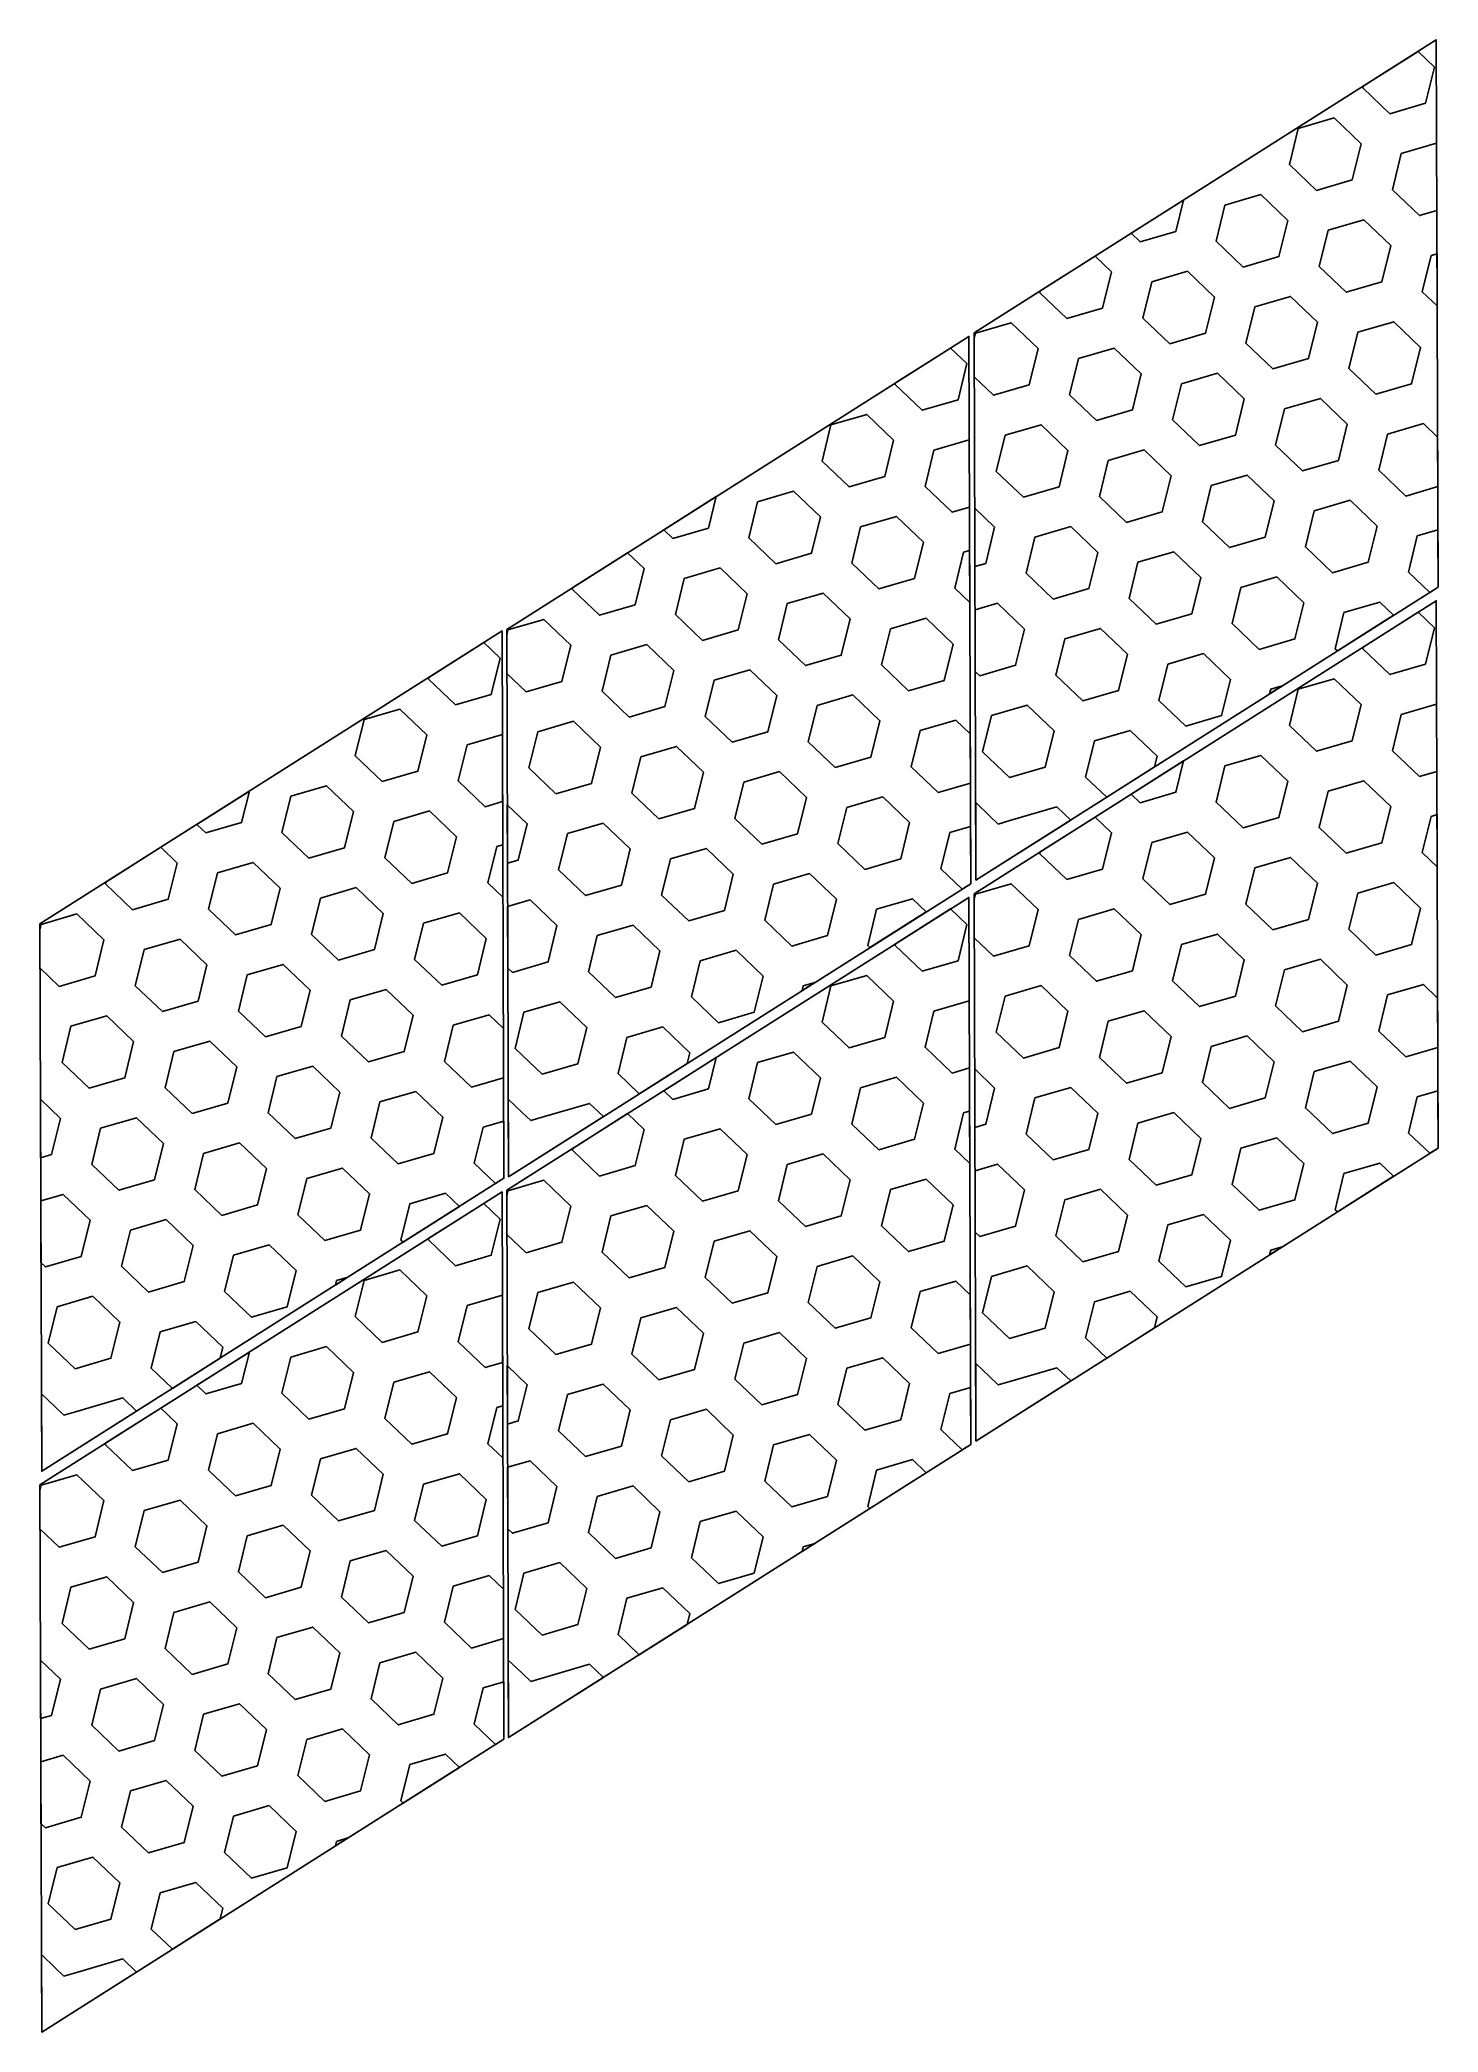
# Model space of a CAD drawing. Extents: x 8 to 583, y 0 to 820.
import ezdxf

# ---------------------------------------------------------------- set-up
doc = ezdxf.new("R2010")
doc.units = 0
doc.layers.add('Layer_1', color=7, linetype='CONTINUOUS')

msp = doc.modelspace()

# ---------------------------------------------------------------- linework, layer by layer
at = {"layer": 'Layer_1', "color": 1}
for points in [[(392.558192, 699.23486), (582.733704, 819.771924), (583.490776, 594.615844), (393.315264, 474.07878), (392.558192, 699.23486)], [(200.22516, 577.208428), (390.400664, 697.745492), (391.157736, 472.589412), (200.982232, 352.052348), (200.22516, 577.208428)], [(392.558192, 468.49238), (582.733704, 589.029444), (583.490776, 363.873364), (393.315264, 243.3363), (392.558192, 468.49238)], [(8.141731, 456.040308), (198.31724, 576.577372), (199.074312, 351.421292), (8.898802, 230.884228), (8.141731, 456.040308)], [(200.225152, 346.465948), (390.400664, 467.003012), (391.157736, 241.846932), (200.982224, 121.309868), (200.225152, 346.465948)], [(8.141731, 225.297836), (198.31724, 345.834892), (199.074312, 120.678812), (8.898802, 0.141764), (8.141731, 225.297836)]]:
    msp.add_lwpolyline(points, dxfattribs=at)
at = {"layer": 'Layer_1', "color": 5}
for points in [[(575.217296, 815.015695), (552.605256, 800.67688), (552.444496, 799.978825), (563.581152, 789.401672), (578.267672, 793.690748), (581.93752, 808.592017), (575.217296, 815.015695), (575.217296, 815.015695)], [(525.941232, 783.357665), (522.302392, 768.439406), (533.415048, 757.855244), (548.101568, 762.144321), (551.771416, 777.04559), (540.699744, 787.667765), (525.941232, 783.357665), (525.941232, 783.357665)], [(568.326824, 772.973311), (564.680976, 758.079052), (575.80064, 747.470892), (582.97592, 749.566372), (582.86936, 777.220337), (568.326824, 772.973311), (568.326824, 772.973311)], [(495.782144, 751.787244), (492.136288, 736.89298), (503.25596, 726.28482), (517.942472, 730.5739), (521.62932, 745.506172), (510.540656, 756.09734), (495.782144, 751.787244), (495.782144, 751.787244)], [(478.764424, 753.875364), (457.158144, 740.194892), (460.870368, 736.669172), (475.58088, 740.96526), (478.764424, 753.875364), (478.764424, 753.875364)], [(538.184728, 741.433892), (534.54588, 726.515636), (545.658536, 715.931476), (560.345056, 720.220548), (564.014904, 735.12182), (552.91924, 745.736988), (538.184728, 741.433892), (538.184728, 741.433892)], [(442.3264, 730.784764), (419.779336, 716.490972), (419.591608, 715.706908), (430.711272, 705.098748), (445.421792, 709.394836), (449.084632, 724.3201), (442.3264, 730.784764), (442.3264, 730.784764)], [(580.570312, 731.04954), (576.924464, 716.155276), (583.088488, 710.298412), (583.018088, 731.764388), (580.570328, 731.04954), (580.570312, 731.04954)], [(465.64004, 720.24782), (462.0012, 705.329564), (473.113856, 694.745404), (487.800376, 699.034476), (491.470224, 713.935748), (480.398552, 724.557924), (465.64004, 720.24782), (465.64004, 720.24782)], [(508.018624, 709.887468), (504.379776, 694.969212), (515.49244, 684.385052), (530.202952, 688.681132), (533.872808, 703.582404), (522.777136, 714.197564), (508.018624, 709.887468), (508.018624, 709.887468)], [(393.09536, 699.061756), (392.56912, 696.850572), (392.60256, 681.12958), (400.569176, 673.559332), (415.255696, 677.848412), (418.925552, 692.749676), (407.82988, 703.364844), (393.095368, 699.061756), (393.09536, 699.061756)], [(550.428216, 699.510124), (546.78236, 684.61586), (557.902024, 674.0077), (572.588544, 678.29678), (576.251384, 693.222044), (565.18672, 703.82022), (550.428216, 699.510124), (550.428216, 699.510124)], [(382.884264, 692.98926), (360.272216, 678.650452), (360.111456, 677.952396), (371.248112, 667.375244), (385.934632, 671.664316), (389.60448, 686.565588), (382.884264, 692.98926), (382.884264, 692.98926)], [(435.480952, 688.677396), (431.835096, 673.78314), (442.971752, 663.205988), (457.658272, 667.49506), (461.32812, 682.396332), (450.239464, 692.9875), (435.480952, 688.677396), (435.480952, 688.677396)], [(477.883528, 678.324052), (474.23768, 663.429788), (485.357344, 652.821636), (500.067856, 657.117716), (503.730704, 672.04298), (492.64204, 682.634148), (477.883528, 678.324052), (477.883528, 678.324052)], [(520.262112, 667.963692), (516.623264, 653.045436), (527.735928, 642.461276), (542.422448, 646.750356), (546.116296, 661.658628), (535.020624, 672.273796), (520.262112, 667.963692), (520.262112, 667.963692)], [(333.6082, 661.331236), (329.969352, 646.412972), (341.082008, 635.828812), (355.768528, 640.117892), (359.438384, 655.019156), (348.366712, 665.641332), (333.6082, 661.331236), (333.6082, 661.331236)], [(405.338848, 657.13798), (401.692992, 642.243724), (412.812664, 631.635564), (427.499176, 635.924636), (431.162024, 650.849908), (420.09736, 661.448084), (405.338848, 657.13798), (405.338848, 657.13798)], [(562.664696, 657.610348), (559.025848, 642.692092), (570.138504, 632.107932), (583.337176, 635.962492), (583.287176, 656.288476), (577.399232, 661.913444), (562.66472, 657.610348), (562.664696, 657.610348)], [(375.993792, 650.946876), (372.347936, 636.05262), (383.4676, 625.44446), (390.64288, 627.53994), (390.53632, 655.193908), (375.993792, 650.946876), (375.993792, 650.946876)], [(447.717432, 646.777628), (444.078584, 631.859364), (455.19124, 621.275204), (469.90176, 625.571292), (473.571608, 640.472556), (462.475944, 651.087724), (447.717432, 646.777628), (447.717432, 646.777628)], [(490.120008, 636.424276), (486.481168, 621.50602), (497.593824, 610.92186), (512.280344, 615.210932), (515.950192, 630.112204), (504.87852, 640.73438), (490.120008, 636.424276), (490.120008, 636.424276)], [(286.431384, 631.848932), (264.825112, 618.16846), (268.537328, 614.64274), (283.247848, 618.938828), (286.431384, 631.848932), (286.431384, 631.848932)], [(303.449104, 629.760812), (299.803256, 614.866548), (310.92292, 604.258388), (325.60944, 608.547468), (329.29628, 623.47974), (318.207616, 634.070908), (303.449104, 629.760812), (303.449104, 629.760812)], [(345.851688, 619.40746), (342.21284, 604.489204), (353.325496, 593.905044), (368.012016, 598.194116), (371.681872, 613.095388), (360.5862, 623.710556), (345.851688, 619.40746), (345.851688, 619.40746)], [(392.794208, 627.143644), (392.869568, 603.074668), (397.33312, 604.378212), (401.002968, 619.279484), (392.794248, 627.143644), (392.794208, 627.143644)], [(532.5056, 626.039924), (528.859744, 611.14566), (539.979416, 600.537508), (554.689928, 604.833588), (558.352776, 619.758852), (547.264112, 630.350028), (532.5056, 626.039924), (532.5056, 626.039924)], [(417.575328, 615.238204), (413.93648, 600.319948), (425.049144, 589.735788), (439.735656, 594.02486), (443.405512, 608.926132), (432.30984, 619.5413), (417.575328, 615.238204), (417.575328, 615.238204)], [(574.908184, 615.68658), (571.262328, 600.792316), (580.030216, 592.440348), (583.482464, 594.62054), (583.403344, 618.167516), (574.9082, 615.68658), (574.908184, 615.68658)], [(249.99336, 608.758332), (227.446296, 594.46454), (227.258568, 593.680476), (238.37824, 583.072316), (253.088752, 587.368404), (256.751592, 602.293668), (249.99336, 608.758332), (249.99336, 608.758332)], [(388.23728, 609.023108), (384.591424, 594.128844), (390.755448, 588.27198), (390.685048, 609.737956), (388.237296, 609.023108), (388.23728, 609.023108)], [(459.96092, 604.853852), (456.315064, 589.959596), (467.458728, 579.358444), (482.145248, 583.647516), (485.808088, 598.572788), (474.719432, 609.163956), (459.96092, 604.853852), (459.96092, 604.853852)], [(273.307, 598.221388), (269.66816, 583.303132), (280.780816, 572.718972), (295.467336, 577.008044), (299.137184, 591.909316), (288.065512, 602.531492), (273.307, 598.221388), (273.307, 598.221388)], [(502.363496, 594.500508), (498.717648, 579.606244), (509.837312, 568.998084), (524.547824, 573.294172), (528.210672, 588.219436), (517.122008, 598.810604), (502.363496, 594.500508), (502.363496, 594.500508)], [(315.685584, 587.861036), (312.046744, 572.94278), (323.1594, 562.35862), (337.869912, 566.6547), (341.539768, 581.555972), (330.444096, 592.171132), (315.685584, 587.861036), (315.685584, 587.861036)], [(392.93568, 585.279692), (393.01844, 559.936716), (394.890048, 558.165364), (409.600568, 562.461452), (413.263408, 577.386716), (402.174744, 587.977884), (392.93568, 585.279692), (392.93568, 585.279692)], [(544.74208, 584.140148), (541.103232, 569.221892), (542.035536, 568.348212), (565.174464, 583.023212), (559.500592, 588.450252), (544.74208, 584.140148), (544.74208, 584.140148)], [(575.217296, 584.273212), (552.605256, 569.934404), (552.444496, 569.236348), (563.581152, 558.659196), (578.267672, 562.948268), (581.93752, 577.84954), (575.217296, 584.273212), (575.217296, 584.273212)], [(200.76232, 577.035324), (200.236088, 574.82414), (200.269528, 559.103148), (208.236144, 551.5329), (222.922664, 555.82198), (226.592512, 570.723244), (215.49684, 581.338412), (200.762328, 577.035324), (200.76232, 577.035324)], [(358.095176, 577.483692), (354.44932, 562.589428), (365.568992, 551.981268), (380.255504, 556.270348), (383.918352, 571.195612), (372.853688, 581.793788), (358.095176, 577.483692), (358.095176, 577.483692)], [(429.818816, 573.314436), (426.17296, 558.420172), (437.292632, 547.81202), (451.979144, 552.101092), (455.641992, 567.026356), (444.577328, 577.62454), (429.818816, 573.314436), (429.818816, 573.314436)], [(190.800832, 571.82114), (168.188792, 557.482332), (168.028032, 556.784276), (179.164688, 546.207124), (193.851208, 550.496196), (197.521056, 565.397468), (190.800832, 571.82114), (190.800832, 571.82114)], [(243.147912, 566.650964), (239.502056, 551.756708), (250.638712, 541.179556), (265.325232, 545.468628), (268.99508, 560.3699), (257.906424, 570.961068), (243.147912, 566.650964), (243.147912, 566.650964)], [(472.1974, 562.954076), (468.558552, 548.03582), (479.671208, 537.45166), (494.381728, 541.747748), (498.051576, 556.649012), (486.955912, 567.26418), (472.1974, 562.954076), (472.1974, 562.954076)], [(285.550496, 556.29762), (281.90464, 541.403356), (293.024304, 530.795204), (307.734824, 535.091284), (311.397664, 550.016548), (300.309, 560.607716), (285.550496, 556.29762), (285.550496, 556.29762)], [(327.929072, 545.93726), (324.290232, 531.019004), (335.402888, 520.434844), (350.089408, 524.723924), (353.783256, 539.632196), (342.687584, 550.247364), (327.929072, 545.93726), (327.929072, 545.93726)], [(514.606984, 552.576732), (514.147648, 550.67158), (519.334512, 553.957372), (514.606984, 552.576732), (514.606984, 552.576732)], [(525.941232, 552.615188), (522.302392, 537.696924), (533.415048, 527.112764), (548.101568, 531.401844), (551.771416, 546.303108), (540.699744, 556.925284), (525.941232, 552.615188), (525.941232, 552.615188)], [(141.524768, 540.163116), (137.885928, 525.244852), (148.998584, 514.660692), (163.685104, 518.949772), (167.354952, 533.851036), (156.28328, 544.473212), (141.524768, 540.163116), (141.524768, 540.163116)], [(399.652712, 541.768012), (396.013872, 526.849748), (407.126528, 516.265588), (421.813048, 520.554668), (425.482896, 535.455932), (414.411224, 546.078108), (399.652712, 541.768012), (399.652712, 541.768012)], [(568.326824, 542.230828), (564.680976, 527.336572), (575.80064, 516.728412), (582.97592, 518.823892), (582.86936, 546.47786), (568.326824, 542.230828), (568.326824, 542.230828)], [(183.91036, 529.778756), (180.264512, 514.8845), (191.384176, 504.27634), (198.559456, 506.37182), (198.452896, 534.025788), (183.91036, 529.778756), (183.91036, 529.778756)], [(213.005808, 535.111548), (209.35996, 520.217292), (220.479624, 509.609132), (235.166144, 513.898204), (238.828984, 528.823476), (227.76432, 539.421652), (213.005808, 535.111548), (213.005808, 535.111548)], [(370.331656, 535.583916), (366.692808, 520.66566), (377.805472, 510.0815), (391.004136, 513.93606), (390.954136, 534.262044), (385.066192, 539.887012), (370.33168, 535.583916), (370.331656, 535.583916)], [(442.062304, 531.390668), (438.416448, 516.496404), (447.122336, 508.178372), (466.792008, 520.642252), (467.88548, 525.102588), (456.796816, 535.693756), (442.062304, 531.390668), (442.062304, 531.390668)], [(255.384392, 524.751196), (251.745544, 509.832932), (262.858208, 499.248772), (277.56872, 503.54486), (281.238576, 518.446124), (270.142904, 529.061292), (255.384392, 524.751196), (255.384392, 524.751196)], [(495.782144, 521.044764), (492.136288, 506.1505), (503.25596, 495.54234), (517.942472, 499.83142), (521.62932, 514.763692), (510.540656, 525.35486), (495.782144, 521.044764), (495.782144, 521.044764)], [(297.786976, 514.397844), (294.148128, 499.479588), (305.260784, 488.895428), (319.947304, 493.1845), (323.617152, 508.085772), (312.54548, 518.707948), (297.786976, 514.397844), (297.786976, 514.397844)], [(478.764424, 523.132884), (457.158144, 509.452412), (460.870368, 505.926692), (475.58088, 510.22278), (478.764424, 523.132884), (478.764424, 523.132884)], [(94.34796, 510.680812), (72.741684, 497.00034), (76.453902, 493.47462), (91.164416, 497.770708), (94.34796, 510.680812), (94.34796, 510.680812)], [(111.36568, 508.592692), (107.719824, 493.698428), (118.839496, 483.090268), (133.526008, 487.379348), (137.212856, 502.31162), (126.124192, 512.902788), (111.36568, 508.592692), (111.36568, 508.592692)], [(340.17256, 504.013492), (336.526712, 489.119228), (347.646376, 478.511076), (362.356896, 482.807156), (366.019736, 497.73242), (354.931072, 508.323596), (340.17256, 504.013492), (340.17256, 504.013492)], [(538.184728, 510.691412), (534.54588, 495.773156), (545.658536, 485.188996), (560.345056, 489.478068), (564.014904, 504.37934), (552.91924, 514.994508), (538.184728, 510.691412), (538.184728, 510.691412)], [(153.768264, 498.23934), (150.129416, 483.321084), (161.242072, 472.736924), (175.928592, 477.025996), (179.59844, 491.927268), (168.502776, 502.542436), (153.768264, 498.23934), (153.768264, 498.23934)], [(200.461176, 505.117212), (200.536456, 481.048236), (205.000008, 482.35178), (208.669856, 497.253052), (200.461144, 505.117212), (200.461176, 505.117212)], [(393.220072, 506.005788), (393.324096, 474.07986), (432.331552, 498.80634), (426.65768, 504.23338), (407.19564, 498.549652), (402.46812, 497.16902), (398.893952, 500.578748), (393.220072, 506.005788), (393.220072, 506.005788)], [(442.3264, 500.042284), (419.779336, 485.748492), (419.591608, 484.964428), (430.711272, 474.356268), (445.421792, 478.652356), (449.084632, 493.57762), (442.3264, 500.042284), (442.3264, 500.042284)], [(580.570312, 500.30706), (576.924464, 485.412796), (583.088488, 479.555932), (583.018088, 501.021908), (580.570328, 500.30706), (580.570312, 500.30706)], [(225.242288, 493.211772), (221.603448, 478.293516), (232.716104, 467.709356), (247.402624, 471.998428), (251.072472, 486.8997), (239.9768, 497.514868), (225.242288, 493.211772), (225.242288, 493.211772)], [(382.575144, 493.660148), (378.929288, 478.765884), (387.697176, 470.413916), (391.149424, 472.594108), (391.070304, 496.141084), (382.57516, 493.660148), (382.575144, 493.660148)], [(465.64004, 489.50534), (462.0012, 474.587084), (473.113856, 464.002924), (487.800376, 468.291996), (491.470224, 483.193268), (480.398552, 493.815444), (465.64004, 489.50534), (465.64004, 489.50534)], [(57.909935, 487.590212), (35.362873, 473.29642), (35.175144, 472.512356), (46.29481, 461.904196), (61.005326, 466.200284), (64.66817, 481.125548), (57.909935, 487.590212), (57.909935, 487.590212)], [(196.153848, 487.854988), (192.508, 472.960724), (198.672024, 467.10386), (198.601624, 488.569836), (196.153864, 487.854988), (196.153848, 487.854988)], [(267.62788, 482.82742), (263.982024, 467.933164), (275.125688, 457.332012), (289.812208, 461.621084), (293.475056, 476.546356), (282.386392, 487.137524), (267.62788, 482.82742), (267.62788, 482.82742)], [(81.223576, 477.053268), (77.584733, 462.135012), (88.697392, 451.550852), (103.383912, 455.839924), (107.05376, 470.741196), (95.982088, 481.363372), (81.223576, 477.053268), (81.223576, 477.053268)], [(310.030464, 472.474076), (306.384608, 457.579812), (317.504272, 446.971652), (332.214792, 451.26774), (335.877632, 466.193004), (324.788968, 476.784172), (310.030464, 472.474076), (310.030464, 472.474076)], [(508.018624, 479.144988), (504.379776, 464.226732), (515.49244, 453.642572), (530.202952, 457.938652), (533.872808, 472.839924), (522.777136, 483.455084), (508.018624, 479.144988), (508.018624, 479.144988)], [(123.60216, 466.692916), (119.963312, 451.77466), (131.075976, 441.1905), (145.786488, 445.48658), (149.456344, 460.387852), (138.360672, 471.003012), (123.60216, 466.692916), (123.60216, 466.692916)], [(393.09536, 468.319276), (392.56912, 466.108092), (392.60256, 450.3871), (400.569176, 442.816852), (415.255696, 447.105932), (418.925552, 462.007196), (407.82988, 472.622364), (393.095368, 468.319276), (393.09536, 468.319276)], [(550.428216, 468.767644), (546.78236, 453.87338), (557.902024, 443.26522), (572.588544, 447.5543), (576.251384, 462.479564), (565.18672, 473.07774), (550.428216, 468.767644), (550.428216, 468.767644)], [(8.678894, 455.867204), (8.152658, 453.65602), (8.18609, 437.935028), (16.152707, 430.36478), (30.839226, 434.65386), (34.509077, 449.555124), (23.413407, 460.170292), (8.678894, 455.867204), (8.678894, 455.867204)], [(166.011752, 456.315572), (162.365896, 441.421308), (173.48556, 430.813148), (188.17208, 435.102228), (191.83492, 450.027492), (180.770256, 460.625668), (166.011752, 456.315572), (166.011752, 456.315572)], [(200.60264, 463.25326), (200.6854, 437.910284), (202.557008, 436.138932), (217.267528, 440.43502), (220.930368, 455.360284), (209.841712, 465.951452), (200.60264, 463.25326), (200.60264, 463.25326)], [(352.40904, 462.113716), (348.7702, 447.19546), (349.702504, 446.32178), (372.841432, 460.99678), (367.167552, 466.42382), (352.40904, 462.113716), (352.40904, 462.113716)], [(382.884256, 462.24678), (360.272208, 447.907972), (360.111456, 447.209916), (371.248112, 436.632764), (385.934624, 440.921836), (389.60448, 455.823108), (382.884256, 462.24678), (382.884256, 462.24678)], [(435.480952, 457.934916), (431.835096, 443.04066), (442.971752, 432.463508), (457.658272, 436.75258), (461.32812, 451.653852), (450.239464, 462.24502), (435.480952, 457.934916), (435.480952, 457.934916)], [(237.485776, 451.288004), (233.839928, 436.39374), (244.959592, 425.785588), (259.646112, 430.07466), (263.308952, 444.999924), (252.244288, 455.598108), (237.485776, 451.288004), (237.485776, 451.288004)], [(477.883528, 447.581572), (474.23768, 432.687308), (485.357344, 422.079156), (500.067856, 426.375236), (503.730704, 441.3005), (492.64204, 451.891668), (477.883528, 447.581572), (477.883528, 447.581572)], [(51.064486, 445.482844), (47.418632, 430.588588), (58.555288, 420.011436), (73.241806, 424.300508), (76.911658, 439.20178), (65.822997, 449.792948), (51.064486, 445.482844), (51.064486, 445.482844)], [(279.86436, 440.927644), (276.225512, 426.009388), (287.338176, 415.425228), (302.048688, 419.721316), (305.718544, 434.62258), (294.622872, 445.237748), (279.86436, 440.927644), (279.86436, 440.927644)], [(93.467064, 435.1295), (89.821216, 420.235236), (100.94088, 409.627084), (115.651392, 413.923164), (119.31424, 428.848428), (108.225576, 439.439596), (93.467064, 435.1295), (93.467064, 435.1295)], [(333.608192, 430.588756), (329.969352, 415.670492), (341.082008, 405.086332), (355.768528, 409.375412), (359.438376, 424.276676), (348.366704, 434.898852), (333.608192, 430.588756), (333.608192, 430.588756)], [(520.262112, 437.221212), (516.623264, 422.302956), (527.735928, 411.718796), (542.422448, 416.007876), (546.116296, 430.916148), (535.020624, 441.531316), (520.262112, 437.221212), (520.262112, 437.221212)], [(135.845648, 424.76914), (132.2068, 409.850884), (143.319464, 399.266724), (158.005984, 403.555804), (161.699832, 418.464076), (150.60416, 429.079244), (135.845648, 424.76914), (135.845648, 424.76914)], [(322.273952, 430.5503), (321.814608, 428.645148), (327.001472, 431.93094), (322.273952, 430.5503), (322.273952, 430.5503)], [(405.338848, 426.3955), (401.692992, 411.501244), (412.812664, 400.893084), (427.499176, 405.182156), (431.162024, 420.107428), (420.09736, 430.705604), (405.338848, 426.3955), (405.338848, 426.3955)], [(562.664696, 426.867868), (559.025848, 411.949612), (570.138504, 401.365452), (583.337176, 405.220012), (583.287176, 425.545996), (577.399232, 431.170964), (562.66472, 426.867868), (562.664696, 426.867868)], [(20.922383, 413.943428), (17.27653, 399.049172), (28.396196, 388.441012), (43.082715, 392.730084), (46.745558, 407.655356), (35.680894, 418.253532), (20.922383, 413.943428), (20.922383, 413.943428)], [(178.248232, 414.415796), (174.609384, 399.49754), (185.72204, 388.91338), (198.920712, 392.76794), (198.870712, 413.093924), (192.982768, 418.718892), (178.248256, 414.415796), (178.248232, 414.415796)], [(207.31968, 419.74158), (203.680832, 404.823316), (214.793488, 394.239156), (229.480008, 398.528236), (233.149864, 413.4295), (222.078192, 424.051676), (207.31968, 419.74158), (207.31968, 419.74158)], [(375.993784, 420.204396), (372.347936, 405.31014), (383.4676, 394.70198), (390.642872, 396.79746), (390.53632, 424.451428), (375.993784, 420.204396), (375.993784, 420.204396)], [(447.717432, 416.035148), (444.078584, 401.116884), (455.19124, 390.532724), (469.90176, 394.828812), (473.571608, 409.730076), (462.475944, 420.345244), (447.717432, 416.035148), (447.717432, 416.035148)], [(249.729264, 409.364236), (246.083416, 394.469972), (254.789296, 386.15194), (274.458968, 398.61582), (275.55244, 403.076156), (264.463776, 413.667324), (249.729264, 409.364236), (249.729264, 409.364236)], [(490.120008, 405.681796), (486.481168, 390.76354), (497.593824, 380.17938), (512.280344, 384.468452), (515.950192, 399.369724), (504.87852, 409.9919), (490.120008, 405.681796), (490.120008, 405.681796)], [(63.300966, 403.583076), (59.662121, 388.664812), (70.774779, 378.080652), (85.485296, 382.37674), (89.155144, 397.278004), (78.059477, 407.893172), (63.300966, 403.583076), (63.300966, 403.583076)], [(303.449104, 399.018332), (299.803248, 384.124068), (310.92292, 373.515908), (325.609432, 377.804988), (329.296272, 392.73726), (318.207616, 403.328428), (303.449104, 399.018332), (303.449104, 399.018332)], [(105.703544, 393.229724), (102.064704, 378.311468), (113.17736, 367.727308), (127.86388, 372.01638), (131.533728, 386.917652), (120.462056, 397.539828), (105.703544, 393.229724), (105.703544, 393.229724)], [(286.431384, 401.106452), (264.825104, 387.42598), (268.537328, 383.90026), (283.24784, 388.196348), (286.431384, 401.106452), (286.431384, 401.106452)], [(392.794208, 396.401164), (392.869568, 372.332188), (397.33312, 373.635732), (401.002968, 388.537004), (392.794248, 396.401164), (392.794208, 396.401164)], [(532.5056, 395.297444), (528.859744, 380.40318), (539.979416, 369.795028), (554.689928, 374.091108), (558.352776, 389.016372), (547.264112, 399.607548), (532.5056, 395.297444), (532.5056, 395.297444)], [(148.089136, 382.845372), (144.44328, 367.951108), (155.562952, 357.342956), (170.273464, 361.639036), (173.936312, 376.5643), (162.847648, 387.155476), (148.089136, 382.845372), (148.089136, 382.845372)], [(345.85168, 388.66498), (342.21284, 373.746724), (353.325496, 363.162564), (368.012016, 367.451636), (371.681864, 382.352908), (360.5862, 392.968076), (345.85168, 388.66498), (345.85168, 388.66498)], [(417.575328, 384.495724), (413.93648, 369.577468), (425.049144, 358.993308), (439.735656, 363.28238), (443.405512, 378.183652), (432.30984, 388.79882), (417.575328, 384.495724), (417.575328, 384.495724)], [(574.908184, 384.9441), (571.262328, 370.049836), (580.030216, 361.697868), (583.482464, 363.87806), (583.403344, 387.425036), (574.9082, 384.9441), (574.908184, 384.9441)], [(8.377747, 383.949092), (8.453067, 359.880116), (12.916617, 361.18366), (16.586468, 376.084932), (8.37775, 383.949092), (8.377747, 383.949092)], [(200.887032, 383.979356), (200.991056, 352.053428), (239.998512, 376.779908), (234.32464, 382.206948), (214.8626, 376.52322), (210.13508, 375.142588), (206.560912, 378.552316), (200.887032, 383.979356), (200.887032, 383.979356)], [(249.99336, 378.015852), (227.446296, 363.72206), (227.258568, 362.937996), (238.378232, 352.329836), (253.088752, 356.625924), (256.751592, 371.551188), (249.99336, 378.015852), (249.99336, 378.015852)], [(388.237272, 378.280628), (384.591424, 363.386364), (390.755448, 357.5295), (390.685048, 378.995476), (388.237296, 378.280628), (388.237272, 378.280628)], [(459.96092, 374.111372), (456.315064, 359.217116), (467.458728, 348.615964), (482.145248, 352.905036), (485.808088, 367.830308), (474.719432, 378.421476), (459.96092, 374.111372), (459.96092, 374.111372)], [(33.158863, 372.043652), (29.520018, 357.125396), (40.632676, 346.541236), (55.319195, 350.830308), (58.989046, 365.73158), (47.893377, 376.346748), (33.158863, 372.043652), (33.158863, 372.043652)], [(190.49172, 372.492028), (186.845864, 357.597764), (195.613752, 349.245796), (199.066, 351.425988), (198.98688, 374.972964), (190.491736, 372.492028), (190.49172, 372.492028)], [(273.307, 367.478908), (269.668152, 352.560652), (280.780816, 341.976492), (295.467336, 346.265564), (299.137184, 361.166836), (288.065512, 371.789012), (273.307, 367.478908), (273.307, 367.478908)], [(75.544454, 361.6593), (71.898601, 346.765044), (83.042264, 336.163892), (97.728784, 340.452964), (101.391624, 355.378236), (90.302968, 365.969404), (75.544454, 361.6593), (75.544454, 361.6593)], [(315.685584, 357.118556), (312.046736, 342.2003), (323.1594, 331.61614), (337.869912, 335.91222), (341.53976, 350.813492), (330.444096, 361.428652), (315.685584, 357.118556), (315.685584, 357.118556)], [(502.363496, 363.758028), (498.717648, 348.863764), (509.837312, 338.255604), (524.547824, 342.551692), (528.210672, 357.476956), (517.122008, 368.068124), (502.363496, 363.758028), (502.363496, 363.758028)], [(117.947032, 351.305956), (114.301184, 336.411692), (125.420848, 325.803532), (140.13136, 330.09962), (143.794208, 345.024884), (132.705544, 355.616052), (117.947032, 351.305956), (117.947032, 351.305956)], [(392.93568, 354.537212), (393.01844, 329.194236), (394.890048, 327.422884), (409.600568, 331.718972), (413.263408, 346.644236), (402.174744, 357.235404), (392.93568, 354.537212), (392.93568, 354.537212)], [(544.74208, 353.397668), (541.103232, 338.479412), (542.035536, 337.605732), (565.174464, 352.280732), (559.500592, 357.707772), (544.74208, 353.397668), (544.74208, 353.397668)], [(8.519214, 342.08514), (8.601972, 316.742164), (10.473584, 314.970812), (25.184101, 319.2669), (28.846943, 334.192164), (17.758282, 344.783332), (8.519214, 342.08514), (8.519214, 342.08514)], [(160.325616, 340.945596), (156.686768, 326.02734), (157.619072, 325.15366), (180.758, 339.82866), (175.084128, 345.2557), (160.325616, 340.945596), (160.325616, 340.945596)], [(200.76232, 346.292844), (200.23608, 344.08166), (200.26952, 328.360668), (208.236136, 320.79042), (222.922656, 325.0795), (226.592512, 339.980764), (215.49684, 350.595932), (200.762328, 346.292844), (200.76232, 346.292844)], [(358.095168, 346.741212), (354.44932, 331.846948), (365.568984, 321.238788), (380.255504, 325.527868), (383.918344, 340.453132), (372.85368, 351.051308), (358.095168, 346.741212), (358.095168, 346.741212)], [(429.818816, 342.571956), (426.17296, 327.677692), (437.292632, 317.06954), (451.979144, 321.358612), (455.641992, 336.283876), (444.577328, 346.88206), (429.818816, 342.571956), (429.818816, 342.571956)], [(190.800832, 341.078668), (168.188792, 326.739852), (168.028032, 326.041796), (179.164688, 315.464644), (193.851208, 319.753716), (197.521056, 334.654988), (190.800832, 341.078668), (190.800832, 341.078668)], [(243.147912, 335.908484), (239.502056, 321.014228), (250.638712, 310.437076), (265.325232, 314.726148), (268.99508, 329.62742), (257.906424, 340.218588), (243.147912, 335.908484), (243.147912, 335.908484)], [(472.1974, 332.211596), (468.558552, 317.29334), (479.671208, 306.70918), (494.381728, 311.005268), (498.051576, 325.906532), (486.955912, 336.5217), (472.1974, 332.211596), (472.1974, 332.211596)], [(45.402351, 330.119884), (41.756498, 315.22562), (52.876165, 304.617468), (67.562683, 308.90654), (71.225526, 323.831804), (60.160862, 334.429988), (45.402351, 330.119884), (45.402351, 330.119884)], [(285.550488, 325.55514), (281.904632, 310.660876), (293.024304, 300.052724), (307.734816, 304.348804), (311.397664, 319.274068), (300.309, 329.865236), (285.550488, 325.55514), (285.550488, 325.55514)], [(87.780936, 319.759524), (84.142088, 304.841268), (95.254744, 294.257108), (109.965264, 298.553196), (113.635112, 313.45446), (102.539448, 324.069628), (87.780936, 319.759524), (87.780936, 319.759524)], [(514.606984, 321.834252), (514.147648, 319.9291), (519.334512, 323.214892), (514.606984, 321.834252), (514.606984, 321.834252)], [(141.524768, 309.420636), (137.885928, 294.50238), (148.998584, 283.91822), (163.685104, 288.207292), (167.354952, 303.108564), (156.28328, 313.73074), (141.524768, 309.420636), (141.524768, 309.420636)], [(327.929072, 315.19478), (324.290224, 300.276524), (335.402888, 289.692364), (350.0894, 293.981444), (353.783248, 308.889716), (342.687584, 319.504884), (327.929072, 315.19478), (327.929072, 315.19478)], [(399.652712, 311.025532), (396.013872, 296.107268), (407.126528, 285.523108), (421.813048, 289.812188), (425.482896, 304.713452), (414.411224, 315.335628), (399.652712, 311.025532), (399.652712, 311.025532)], [(130.19052, 309.38218), (129.731184, 307.477028), (134.918048, 310.76282), (130.19052, 309.38218), (130.19052, 309.38218)], [(183.91036, 299.036284), (180.264512, 284.14202), (191.384176, 273.53386), (198.559456, 275.62934), (198.452896, 303.283308), (183.91036, 299.036284), (183.91036, 299.036284)], [(213.005808, 304.369068), (209.359952, 289.474812), (220.479616, 278.866652), (235.166136, 283.155724), (238.828984, 298.080996), (227.76432, 308.679172), (213.005808, 304.369068), (213.005808, 304.369068)], [(370.331648, 304.841436), (366.692808, 289.92318), (377.805464, 279.33902), (391.004136, 283.19358), (390.954136, 303.519564), (385.066192, 309.144532), (370.331672, 304.841436), (370.331648, 304.841436)], [(442.062304, 300.648188), (438.416448, 285.753924), (447.122336, 277.435892), (466.792008, 289.899772), (467.88548, 294.360108), (456.796816, 304.951276), (442.062304, 300.648188), (442.062304, 300.648188)], [(15.236251, 298.57346), (11.597406, 283.655196), (22.710064, 273.071036), (37.396583, 277.360116), (41.066434, 292.26138), (29.994762, 302.883556), (15.236251, 298.57346), (15.236251, 298.57346)], [(255.384392, 294.008716), (251.745544, 279.090452), (262.8582, 268.506292), (277.56872, 272.80238), (281.238568, 287.703644), (270.142904, 298.318812), (255.384392, 294.008716), (255.384392, 294.008716)], [(57.645839, 288.196116), (53.999986, 273.301852), (62.705873, 264.98382), (82.375544, 277.4477), (83.469016, 281.908036), (72.380354, 292.499204), (57.645839, 288.196116), (57.645839, 288.196116)], [(297.786968, 283.655364), (294.148128, 268.737108), (305.260784, 258.152948), (319.947304, 262.44202), (323.617152, 277.343292), (312.54548, 287.965468), (297.786968, 283.655364), (297.786968, 283.655364)], [(94.34796, 279.938332), (72.741684, 266.257868), (76.453902, 262.732148), (91.164416, 267.028228), (94.34796, 279.938332), (94.34796, 279.938332)], [(111.36568, 277.850212), (107.719824, 262.955948), (118.839496, 252.347796), (133.526008, 256.636868), (137.212856, 271.56914), (126.124192, 282.160316), (111.36568, 277.850212), (111.36568, 277.850212)], [(153.768264, 267.496868), (150.129416, 252.578604), (161.242072, 241.994444), (175.928592, 246.283524), (179.59844, 261.184788), (168.502776, 271.799956), (153.768264, 267.496868), (153.768264, 267.496868)], [(200.461168, 274.374732), (200.536528, 250.305756), (205.00008, 251.6093), (208.669928, 266.510572), (200.461208, 274.374732), (200.461168, 274.374732)], [(340.17256, 273.271012), (336.526704, 258.376748), (347.646376, 247.768596), (362.356888, 252.064676), (366.019728, 266.98994), (354.931072, 277.581116), (340.17256, 273.271012), (340.17256, 273.271012)], [(393.220072, 275.263308), (393.324096, 243.33738), (432.331552, 268.06386), (426.65768, 273.4909), (407.19564, 267.807172), (402.46812, 266.42654), (398.893952, 269.836268), (393.220072, 275.263308), (393.220072, 275.263308)], [(8.803609, 262.811236), (8.90763, 230.885308), (47.915088, 255.611788), (42.241212, 261.038828), (22.779175, 255.3551), (18.051652, 253.974468), (14.477485, 257.384196), (8.803609, 262.811236), (8.803609, 262.811236)], [(225.242288, 262.469292), (221.60344, 247.551036), (232.716096, 236.966876), (247.402616, 241.255948), (251.072472, 256.15722), (239.9768, 266.772388), (225.242288, 262.469292), (225.242288, 262.469292)], [(382.575144, 262.917668), (378.929288, 248.023404), (387.697176, 239.671436), (391.149424, 241.851628), (391.070304, 265.398604), (382.575168, 262.917668), (382.575144, 262.917668)], [(57.909935, 256.84774), (35.362873, 242.553948), (35.175144, 241.769884), (46.29481, 231.161724), (61.005326, 235.457804), (64.66817, 250.383076), (57.909935, 256.84774), (57.909935, 256.84774)], [(196.153848, 257.112508), (192.508, 242.218252), (198.672024, 236.36138), (198.601624, 257.827356), (196.153864, 257.112508), (196.153848, 257.112508)], [(267.62788, 252.08494), (263.982024, 237.190684), (275.125688, 226.589532), (289.812208, 230.878604), (293.475048, 245.803876), (282.386392, 256.395044), (267.62788, 252.08494), (267.62788, 252.08494)], [(81.223576, 246.310796), (77.584733, 231.392532), (88.697392, 220.808372), (103.383912, 225.097452), (107.05376, 239.998716), (95.982088, 250.620892), (81.223576, 246.310796), (81.223576, 246.310796)], [(310.030456, 241.731596), (306.384608, 226.837332), (317.504272, 216.229172), (332.214784, 220.52526), (335.877632, 235.450524), (324.788968, 246.041692), (310.030456, 241.731596), (310.030456, 241.731596)], [(123.60216, 235.950436), (119.963312, 221.03218), (131.075976, 210.44802), (145.786488, 214.7441), (149.456344, 229.645372), (138.360672, 240.26054), (123.60216, 235.950436), (123.60216, 235.950436)], [(166.011752, 225.573092), (162.365896, 210.678836), (173.48556, 200.070676), (188.17208, 204.359748), (191.83492, 219.28502), (180.770256, 229.883196), (166.011752, 225.573092), (166.011752, 225.573092)], [(200.60264, 232.51078), (200.685392, 207.167804), (202.557008, 205.396452), (217.26752, 209.69254), (220.930368, 224.617804), (209.841704, 235.208972), (200.60264, 232.51078), (200.60264, 232.51078)], [(352.40904, 231.371236), (348.770192, 216.45298), (349.702496, 215.5793), (372.841424, 230.2543), (367.167552, 235.68134), (352.40904, 231.371236), (352.40904, 231.371236)], [(8.678894, 225.124724), (8.152658, 222.91354), (8.18609, 207.192556), (16.152707, 199.622308), (30.839226, 203.91138), (34.509077, 218.812652), (23.413407, 229.427812), (8.678894, 225.124724), (8.678894, 225.124724)], [(237.485776, 220.545524), (233.83992, 205.65126), (244.959584, 195.043108), (259.646104, 199.33218), (263.308952, 214.257444), (252.244288, 224.855628), (237.485776, 220.545524), (237.485776, 220.545524)], [(51.064486, 214.740372), (47.418632, 199.846108), (58.555288, 189.268956), (73.241806, 193.558036), (76.911658, 208.4593), (65.822997, 219.050468), (51.064486, 214.740372), (51.064486, 214.740372)], [(279.86436, 210.185164), (276.225512, 195.266908), (287.338168, 184.682748), (302.048688, 188.978836), (305.718536, 203.8801), (294.622872, 214.495268), (279.86436, 210.185164), (279.86436, 210.185164)], [(93.467064, 204.38702), (89.821216, 189.492764), (100.94088, 178.884604), (115.651392, 183.180684), (119.31424, 198.105956), (108.225576, 208.697124), (93.467064, 204.38702), (93.467064, 204.38702)], [(135.845648, 194.026668), (132.2068, 179.108412), (143.319464, 168.524252), (158.005984, 172.813324), (161.699832, 187.721604), (150.60416, 198.336764), (135.845648, 194.026668), (135.845648, 194.026668)], [(322.273944, 199.80782), (321.8146, 197.902668), (327.001472, 201.18846), (322.273944, 199.80782), (322.273944, 199.80782)], [(207.319672, 188.9991), (203.680832, 174.080836), (214.793488, 163.496676), (229.480008, 167.785756), (233.149856, 182.68702), (222.078184, 193.309196), (207.319672, 188.9991), (207.319672, 188.9991)], [(20.922383, 183.200956), (17.27653, 168.306692), (28.396196, 157.698532), (43.082715, 161.987612), (46.745558, 176.912876), (35.680894, 187.511052), (20.922383, 183.200956), (20.922383, 183.200956)], [(178.248232, 183.673316), (174.609384, 168.75506), (185.72204, 158.1709), (198.920712, 162.02546), (198.870712, 182.351444), (192.982768, 187.976412), (178.248256, 183.673316), (178.248232, 183.673316)], [(249.729264, 178.621756), (246.083408, 163.727492), (254.789296, 155.40946), (274.458968, 167.87334), (275.55244, 172.333676), (264.463776, 182.924844), (249.729264, 178.621756), (249.729264, 178.621756)], [(63.300966, 172.840596), (59.662121, 157.92234), (70.774779, 147.33818), (85.485296, 151.63426), (89.155144, 166.535532), (78.059477, 177.1507), (63.300966, 172.840596), (63.300966, 172.840596)], [(105.703544, 162.487252), (102.064704, 147.568988), (113.17736, 136.984828), (127.86388, 141.273908), (131.533728, 156.175172), (120.462056, 166.797348), (105.703544, 162.487252), (105.703544, 162.487252)], [(148.089136, 152.102892), (144.44328, 137.208636), (155.562952, 126.600476), (170.273464, 130.896564), (173.936312, 145.821828), (162.847648, 156.412996), (148.089136, 152.102892), (148.089136, 152.102892)], [(8.377747, 153.206612), (8.453067, 129.137644), (12.916617, 130.44118), (16.586468, 145.342452), (8.37775, 153.206612), (8.377747, 153.206612)], [(200.887032, 153.236876), (200.991056, 121.310948), (239.998512, 146.037428), (234.324632, 151.464468), (214.8626, 145.78074), (210.135072, 144.400108), (206.560904, 147.809836), (200.887032, 153.236876), (200.887032, 153.236876)], [(33.158863, 141.30118), (29.520018, 126.382924), (40.632676, 115.798756), (55.319195, 120.087836), (58.989046, 134.989108), (47.893377, 145.604268), (33.158863, 141.30118), (33.158863, 141.30118)], [(190.49172, 141.749548), (186.845864, 126.855284), (195.613752, 118.503316), (199.066, 120.683508), (198.98688, 144.230484), (190.491736, 141.749548), (190.49172, 141.749548)], [(75.544454, 130.916828), (71.898601, 116.022564), (83.042264, 105.421412), (97.728784, 109.710492), (101.391624, 124.635756), (90.302968, 135.226924), (75.544454, 130.916828), (75.544454, 130.916828)], [(117.947032, 120.563476), (114.301184, 105.66922), (125.420848, 95.06106), (140.13136, 99.35714), (143.794208, 114.282412), (132.705544, 124.87358), (117.947032, 120.563476), (117.947032, 120.563476)], [(8.519214, 111.34266), (8.601972, 85.999692), (10.473584, 84.228332), (25.184101, 88.52442), (28.846943, 103.449684), (17.758282, 114.040852), (8.519214, 111.34266), (8.519214, 111.34266)], [(160.325616, 110.203124), (156.686768, 95.28486), (157.619072, 94.411188), (180.758, 109.08618), (175.084128, 114.51322), (160.325616, 110.203124), (160.325616, 110.203124)], [(45.402351, 99.377404), (41.756498, 84.483148), (52.876165, 73.874988), (67.562683, 78.16406), (71.225526, 93.089332), (60.160862, 103.687508), (45.402351, 99.377404), (45.402351, 99.377404)], [(87.780936, 89.017052), (84.142088, 74.098796), (95.254744, 63.514636), (109.965264, 67.810716), (113.635112, 82.711988), (102.539448, 93.327148), (87.780936, 89.017052), (87.780936, 89.017052)], [(130.19052, 78.639708), (129.731184, 76.734548), (134.918048, 80.02034), (130.19052, 78.639708), (130.19052, 78.639708)], [(15.236251, 67.83098), (11.597406, 52.912724), (22.710064, 42.328564), (37.396583, 46.617636), (41.066434, 61.518908), (29.994762, 72.141084), (15.236251, 67.83098), (15.236251, 67.83098)], [(57.645839, 57.453636), (53.999986, 42.559372), (62.705873, 34.241364), (82.375544, 46.70522), (83.469016, 51.165556), (72.380354, 61.756724), (57.645839, 57.453636), (57.645839, 57.453636)], [(8.803609, 32.068724), (8.90763, 0.142804), (47.915088, 24.869284), (42.241212, 30.296324), (22.779175, 24.612644), (18.051652, 23.232004), (14.477485, 26.641684), (8.803609, 32.068724), (8.803609, 32.068724)]]:
    msp.add_lwpolyline(points, dxfattribs=at)

doc.saveas('drawing.dxf')
